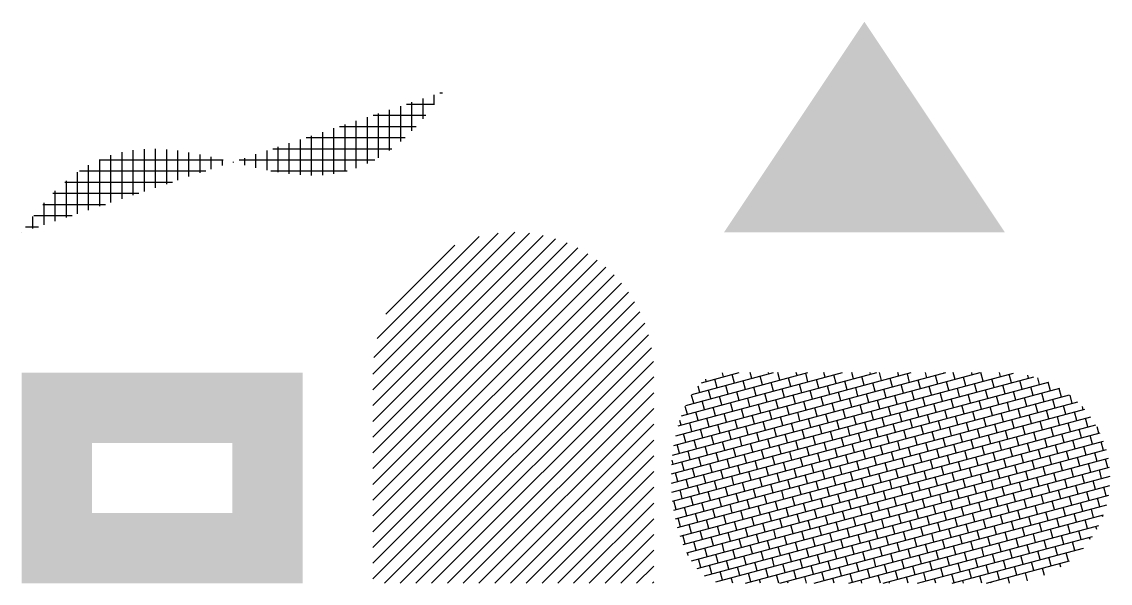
# Model space of a CAD drawing. Header units: millimetres. Extents: x 0 to 155, y 0 to 80.
import ezdxf

# ---------------------------------------------------------------- set-up
doc = ezdxf.new("R2010")
doc.units = ezdxf.units.MM

msp = doc.modelspace()

# ---------------------------------------------------------------- hatches: boundary and pattern name
h = msp.add_hatch()
h.set_pattern_fill('NET', scale=0.5)
edge = h.paths.add_edge_path()
edge.add_spline(control_points=[(0, 50), (20, 80), (40, 40), (60, 70)], knot_values=[0, 0, 0, 0, 1, 1, 1, 1], degree=3, periodic=0)
edge.add_line((60, 70), (0, 50))
h = msp.add_hatch(color=7)
h.set_gradient(color1=(255, 0, 0), color2=(0, 0, 255))
h.paths.add_polyline_path([(100, 50), (140, 50), (120, 80)])
h = msp.add_hatch()
h.set_pattern_fill('ANSI31', scale=0.5)
h.paths.add_polyline_path([(50, 0), (90, 0), (90, 30, 1), (50, 30)])
h = msp.add_hatch(color=1)
h.paths.add_polyline_path([(0, 0), (40, 0), (40, 30), (0, 30)])
h.paths.add_polyline_path([(10, 10), (30, 10), (30, 20), (10, 20)])
h = msp.add_hatch()
h.set_pattern_fill('BRICK', scale=0.2, angle=15)
edge = h.paths.add_edge_path()
edge.add_line((100, 0), (140, 0))
edge.add_arc((140, 15), 15, -90, 90)
edge.add_line((140, 30), (100, 30))
edge.add_ellipse((100, 15), major_axis=(0, 15), ratio=0.5, start_angle=0, end_angle=180)

doc.saveas('drawing.dxf')
